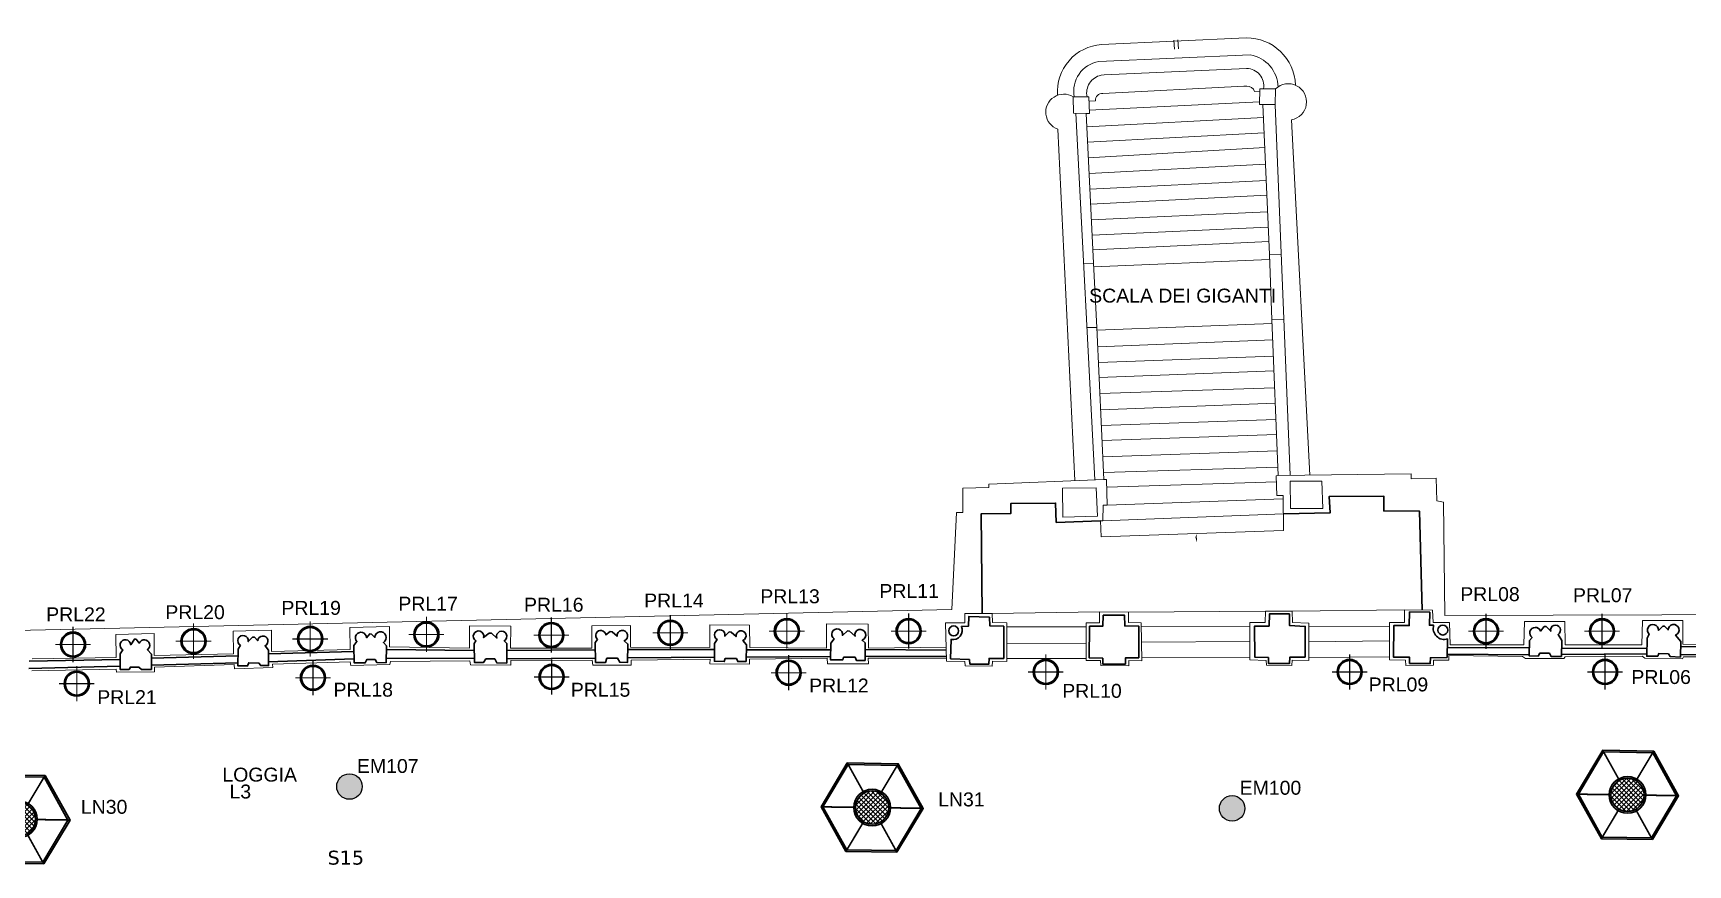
# Model space of a CAD drawing. Header units: metres. Extents: x -11789 to 51, y -8377 to 23.
# Drawn here: x -6286 to -2721, y -6069 to -4277 of the extents above; entities that cross this region are included whole.
import ezdxf
from ezdxf.enums import TextEntityAlignment as Align

# ---------------------------------------------------------------- set-up
doc = ezdxf.new("R2010")
doc.units = ezdxf.units.M
doc.header["$LTSCALE"] = 0.0125
for name, color, linetype in [('CODICE EMERGENZE', 190, 'Continuous'), ('CODICE LAMPADINE', 150, 'Continuous'), ('LAMPADE DI EMERGENZA', 3, 'Continuous')]:
    doc.layers.add(name, color=color, linetype=linetype)
for name, color, linetype, lineweight in [('LAMPADINE', 30, 'Continuous', 30), ('MURI', 7, 'Continuous', 9), ('VANI', 66, 'Continuous', 9)]:
    doc.layers.add(name, color=color, linetype=linetype, lineweight=lineweight)
doc.styles.add('ducale_200', font='ARIAL.TTF', dxfattribs={"height": 1})
doc.styles.get("Standard").update_dxf_attribs({"font": 'romans.shx'})

# ---------------------------------------------------------------- blocks, each defined once
blk = doc.blocks.new('LANTERNA')
at = {"linetype": 'Continuous'}
h = blk.add_hatch(color=256, dxfattribs=at)
h.paths.add_polyline_path([(65.31, -45.84, 1), (69.69, -45.84, 1)])
h.paths.add_polyline_path([(69.48, -45.84, -1), (65.51, -45.84, -1)], flags=16)
h = blk.add_hatch(dxfattribs=at)
h.set_pattern_fill('ANSI37', color=256, scale=3.214976, style=0)
h.set_pattern_definition([(45, (-226.14574, -312.50277), (-0.2841664, 0.2841664), []), (135, (-226.14574, -312.50277), (-0.2841664, -0.2841664), [])])
edge = h.paths.add_edge_path()
edge.add_arc((67.5, -45.84), 1.98, 0, 360)
at = {"layer": 'LAMPADINE'}
h = blk.add_hatch(color=14, dxfattribs=at)
h.paths.add_polyline_path([(70.35, -50.95), (73.35, -45.93), (70.5, -40.81), (64.65, -40.72), (61.64, -45.75), (64.49, -50.87)], flags=16)
h.paths.add_polyline_path([(70.46, -51.16), (73.59, -45.93), (70.62, -40.61), (64.54, -40.52), (61.41, -45.75), (64.38, -51.06)])
at = {"linetype": 'Continuous'}
for radius in [2.19, 1.98]:
    blk.add_circle((67.5, -45.84), radius, dxfattribs=at)
at = {"layer": 'LAMPADINE', "color": 14}
for points in [[(70.46, -51.16), (73.59, -45.93), (70.62, -40.61), (64.54, -40.52), (61.41, -45.75), (64.38, -51.06)], [(70.35, -50.95), (73.35, -45.93), (70.5, -40.81), (64.65, -40.72), (61.64, -45.75), (64.49, -50.87)]]:
    blk.add_lwpolyline(points, close=True, dxfattribs=at)
at = {"layer": 'LAMPADINE', "color": 14, "const_width": 0.2}
for points in [[(64.54, -40.52), (66.43, -43.92)], [(70.62, -40.61), (68.62, -43.96)], [(61.41, -45.75), (65.31, -45.81)], [(69.69, -45.87), (73.59, -45.93)], [(66.37, -47.72), (64.38, -51.06)], [(68.57, -47.75), (70.46, -51.16)]]:
    blk.add_lwpolyline(points, dxfattribs=at)
blk = doc.blocks.new('5ea4y')
h = blk.add_hatch(color=256)
edge = h.paths.add_edge_path(flags=16)
edge.add_arc((973, 697), 102, 0, 360)
edge = h.paths.add_edge_path()
edge.add_arc((973, 697), 112, 0, 360)
at = {"const_width": 10}
for points in [[(973, 855), (973, 540)], [(1130, 697), (815, 697)]]:
    blk.add_lwpolyline(points, dxfattribs=at)
for radius in [112, 102]:
    blk.add_circle((973, 697), radius)
at = {"color": 160, "insert": (996, 726), "char_height": 2, "width": 10.79, "attachment_point": 1, "style": 'ducale_200'}
blk.add_mtext('{\\H0.75x; }', dxfattribs=at)

msp = doc.modelspace()

# ---------------------------------------------------------------- hatches: boundary and pattern name
at = {"layer": 'LAMPADE DI EMERGENZA'}
for points in [[(-5631.7, -5900, 1), (-5576.7, -5900, 1)], [(-3730.4, -5947, 1), (-3675.4, -5947, 1)]]:
    msp.add_hatch(color=256, dxfattribs=at).paths.add_polyline_path(points)

# ---------------------------------------------------------------- linework, layer by layer
for centre in [(-5604.2, -5900), (-3702.9, -5947)]:
    msp.add_circle(centre, 27.5, dxfattribs=at)
at = {"layer": 'MURI', "color": 252}
for points in [[(-3979, -5238.2), (-4226.6, -5248.3), (-4226.7, -5255.7), (-4282.9, -5257.1), (-4283.1, -5309.2), (-4296.9, -5309.7), (-4306.4, -5518.2), (-8916.1, -5622), (-9031, -2312.7), (-4468.9, -2241.8), (-4439.6, -3342.8)], [(-3826.8, -4311.1), (-3828.1, -4291.6)], [(-3818.5, -4310.5), (-3819.9, -4291.1)], [(-4017.6, -4449.7), (-4044.7, -4448.9), (-4044.7, -4448.9), (-4045.4, -4413.7)], [(-3636.4, -4430.6), (-3622.7, -4753.9), (-3617.1, -4894), (-3603.7, -5229.5), (-3607.8, -5230.3), (-3606.9, -5272.6), (-3593.1, -5272.9), (-3592, -5348.6), (-3985.3, -5361.8), (-3986.5, -5327.6), (-3981.5, -5327.7), (-3980.8, -5293.5), (-3971.9, -5293.6), (-3973.3, -5238.3), (-3979, -5238.2), (-3994.2, -4910.7), (-4001.5, -4772.3), (-4017.6, -4449.7), (-4010.3, -4449.8), (-4011.3, -4414), (-4045.4, -4413.7)], [(-3609.1, -4396.9), (-3643.1, -4396.3), (-3643.6, -4430.6), (-3610.3, -4430.7)], [(-3609.1, -4396.9), (-3610.4, -4431.3), (-3577.8, -5229.2)], [(-3998.5, -5239), (-4039.6, -4449.3)], [(-3643.6, -4424.8), (-4010.5, -4442.5)], [(-3635.2, -4458.3), (-4016.2, -4478.2)], [(-3633.8, -4491.7), (-4014.5, -4511.6)], [(-3632.5, -4523.4), (-4012.8, -4545.1)], [(-3630.9, -4559.3), (-4011.1, -4579.2)], [(-3629.5, -4594.3), (-4009.5, -4612.6)], [(-3628.1, -4626), (-4007.8, -4645.2)], [(-3626.6, -4661.9), (-4006.2, -4678.6)], [(-3625.2, -4694.4), (-4004.5, -4712)], [(-3623.9, -4725.4), (-4002.9, -4743.8)], [(-4022.8, -4772.7), (-4001.5, -4772.3)], [(-3622.3, -4764.5), (-4001.1, -4780.4)], [(-3622.7, -4753.9), (-3597.2, -4752.7)], [(-3994.2, -4910.7), (-4015.6, -4910.8)], [(-3616.8, -4902.2), (-3994, -4916.5)], [(-3591.1, -4894.5), (-3617.1, -4894)], [(-3615.4, -4937.2), (-3992.3, -4952.3)], [(-3614, -4973), (-3990.7, -4986.5)], [(-3612.7, -5003.9), (-3989.2, -5018.3)], [(-3611.3, -5040.6), (-3987.6, -5053.3)], [(-3609.9, -5074), (-3986, -5088.3)], [(-3608.5, -5109), (-3984.4, -5121.7)], [(-3607.2, -5141.6), (-3982.9, -5154.3)], [(-3605.8, -5176.6), (-3981.3, -5189.3)], [(-3604.4, -5211.6), (-3979.7, -5223.5)], [(-2543.7, -5529.5), (-3244.6, -5531.7), (-3247.5, -5287.3), (-3262.1, -5284.6), (-3263.6, -5235.7), (-3317.4, -5237.2), (-3317.5, -5226.3), (-3317.5, -5226.3), (-3603.7, -5229.5)], [(-3607.5, -5243.3), (-3972.9, -5254.6)], [(-3593, -5280.2), (-3971.9, -5293.6)], [(-3592.5, -5312.7), (-3981.5, -5327.7)], [(-3988.3, -5523.4), (-4219.5, -5527.3)], [(-3897.7, -5629.2), (-3898.7, -5547.5), (-3926, -5546.8), (-3925.9, -5524.3), (-3988.3, -5523.4), (-3988.4, -5547.3), (-4017.5, -5547), (-4017.6, -5628.4), (-3986.4, -5628.7), (-3986, -5639), (-3925.6, -5639.8), (-3925.4, -5628.7), (-3897.7, -5629.2)], [(-3631.3, -5522.3), (-3925.9, -5524.3)], [(-3538, -5628.7), (-3537.6, -5547.6), (-3573.1, -5546.4), (-3573.2, -5522), (-3631.3, -5522.3), (-3631.7, -5546.4), (-3664.5, -5546.6), (-3664.6, -5627.2), (-3629.7, -5628.1), (-3629, -5638.7), (-3574.2, -5638.9), (-3573.8, -5628), (-3538, -5628.7)], [(-3331.5, -5519.3), (-3573.2, -5522)], [(-2568.7, -5595), (-2732.2, -5592.9), (-2732.1, -5542.4), (-2819.2, -5542.5), (-2820.1, -5594.5), (-2985.3, -5594.8), (-2986.2, -5544.1), (-3072.9, -5544.4), (-3074.8, -5594.8), (-3233.5, -5594.3), (-3234.3, -5546.3), (-3270.1, -5546.5), (-3271.2, -5519.9), (-3331.5, -5519.3), (-3331.4, -5546.7), (-3363.7, -5546.7), (-3363.8, -5627), (-3329.1, -5627.6), (-3328.7, -5639), (-3269.3, -5638.7), (-3269.4, -5627.9), (-3236.3, -5627.7), (-3236.1, -5617.9), (-3077.5, -5619.7), (-3071.1, -5623.9), (-2988.7, -5623.8), (-2985.8, -5620.8), (-2819.7, -5619.2), (-2813.9, -5623.4), (-2732.8, -5624.6), (-2730.3, -5620.6), (-2561.4, -5620.2)], [(-4318.9, -5599.8), (-4486.1, -5601.7), (-4486.8, -5550.4), (-4576.3, -5549.6), (-4576.5, -5601.7), (-4741.6, -5600.3), (-4742.4, -5552.3), (-4827.8, -5551.5), (-4827.9, -5600.4), (-4998.8, -5599.7), (-4998.8, -5553.3), (-5081.8, -5553.4), (-5081.8, -5601.5), (-5257.6, -5601.5), (-5256.8, -5554.3), (-5345.5, -5553.5), (-5345.5, -5601.5), (-5518, -5599.2), (-5518, -5555.3), (-5603.5, -5557), (-5602.7, -5605), (-5772.1, -5609.3), (-5772.1, -5562.9), (-5854.3, -5565.4), (-5853.6, -5614.3), (-6024.5, -5617.7), (-6024.5, -5570.5), (-6107.5, -5572.2), (-6106.8, -5621.9), (-6287.5, -5625.1)], [(-4188.3, -5630.7), (-4188.4, -5547.2), (-4219.3, -5546.3), (-4219.5, -5527.3), (-4278.3, -5527.3), (-4278.4, -5547.1), (-4320.2, -5547.5), (-4318.2, -5629.7), (-4278.9, -5630.7), (-4278.2, -5640.2), (-4219.4, -5640.7), (-4219.2, -5630.1), (-4188.3, -5630.7)], [(-4017.5, -5555.7), (-4188.4, -5555.8)], [(-3664.5, -5554.8), (-3898.6, -5554.6)], [(-3363.7, -5554.5), (-3537.6, -5555.4)], [(-4017.5, -5590.7), (-4188.3, -5591.6)], [(-3664.6, -5587.3), (-3898.2, -5588.8)], [(-3363.7, -5586.3), (-3537.8, -5588)], [(-4318.3, -5623.5), (-4486.5, -5623.7), (-4485.9, -5635.9), (-4574.6, -5635.9), (-4575.2, -5623.7), (-4742.1, -5625.5), (-4742.3, -5636.1), (-4827.7, -5635.4), (-4827.5, -5625.6), (-4997.7, -5627.4), (-4997.1, -5638.8), (-5080.1, -5638.1), (-5081.5, -5627.5), (-5256.5, -5628.4), (-5256.7, -5638.2), (-5343.7, -5637.4), (-5345.2, -5629.2), (-5516.1, -5630.2), (-5517.1, -5636.7), (-5600.9, -5639.2), (-5602.4, -5631.1), (-5770.1, -5636.2), (-5769.5, -5643.5), (-5851.7, -5646.1), (-5852.4, -5637.1), (-6024.2, -5642.9), (-6024.4, -5652.7), (-6105.8, -5653.7), (-6106.4, -5647.2), (-6288, -5650.3)], [(-4017.6, -5624), (-4188.3, -5624.2)], [(-3664.6, -5621.5), (-3897.8, -5622.2)], [(-3363.8, -5620.5), (-3537.9, -5622.2)]]:
    msp.add_lwpolyline(points, dxfattribs=at)
for points, format in [([(-3566.5, -4388.8, 0.40895), (-3672.8, -4286.7), (-3984, -4301.4, 0.419375), (-4078.7, -4410.4)], "xyb"), ([(-3782, -5362.9, 0, 28.8, 0), (-3780.8, -5319, 0, 0, 0), (-3823.7, -4295.9, 0, 0, 0)], "xyseb"), ([(-3604, -4392.7, 0.358925), (-3663.7, -4323.5), (-3990.3, -4337.9), (-3990.3, -4337.9, 0.421193), (-4042.9, -4413.7)], "xyb"), ([(-3635, -4396.4, 0.454049), (-3671.6, -4352.6), (-3978.7, -4366.6), (-3985.2, -4367.3, 0.417348), (-4015.3, -4414)], "xyb"), ([(-4041.7, -5240.3), (-4078.4, -4483.6, -1.10784), (-4045.4, -4413.7)], "xyb"), ([(-3643.2, -4402), (-3654.6, -4402.6, 0.370867), (-3671.5, -4390.9), (-3678, -4390.8), (-3981.4, -4406.4, 0.456332), (-3997.3, -4422.2), (-4011, -4423.1)], "xyb"), ([(-3535.4, -5228.8), (-3575.1, -4463.4, 1.360126), (-3609.1, -4396.9)], "xyb")]:
    msp.add_lwpolyline(points, format=format, dxfattribs=at)
at = {"layer": 'MURI'}
for points in [[(-3995.4, -5256.4), (-3992.7, -5317.5), (-4067.6, -5319.2), (-4068.1, -5257.3), (-3995.4, -5256.4)], [(-3509.5, -5241.8), (-3507.3, -5300.9), (-3577.1, -5301), (-3577.9, -5242.2), (-3509.5, -5241.8)]]:
    msp.add_lwpolyline(points, dxfattribs=at)
at = {"layer": 'MURI', "linetype": 'ByBlock', "lineweight": 30}
for points in [[(-3293.2, -5519.7), (-3299.1, -5306.7), (-3376.4, -5306.1), (-3375.8, -5274.4), (-3493.8, -5274.7), (-3492, -5310.5), (-3592.5, -5312.7)], [(-3986.5, -5327.6), (-4081.6, -5330.7), (-4083.3, -5289.2), (-4179.3, -5289.9), (-4179.7, -5311.8), (-4243.2, -5312.3), (-4241.4, -5527.3)], [(-3904.1, -5622.8), (-3903.7, -5554.5), (-3934.3, -5553.9), (-3934.7, -5530.9), (-3980.3, -5530.9), (-3981.2, -5554.4), (-4010, -5554.7), (-4010.7, -5622.8), (-3981.4, -5623.6), (-3981.4, -5636.1), (-3932.8, -5636.2), (-3932.6, -5622.9), (-3904.1, -5622.8)], [(-3545.2, -5621.5), (-3545.3, -5554.8), (-3579.5, -5552.8), (-3579.6, -5528.1), (-3622.1, -5527.6), (-3623.2, -5554.2), (-3654.4, -5554.1), (-3653.9, -5621.4), (-3624.7, -5622), (-3624.4, -5635), (-3579.3, -5635), (-3578.3, -5621.2), (-3545.2, -5621.5)], [(-6098.3, -5626.1), (-6294.4, -5629.9)], [(-5844.2, -5618.5), (-6030.3, -5623.3)], [(-5594.5, -5609.2), (-5778.5, -5614)], [(-5594.4, -5624.7), (-5778.4, -5631.1)], [(-5335.2, -5623.7), (-5525.1, -5624.3)], [(-5335.5, -5606.6), (-5524.7, -5604.8)], [(-5074.1, -5623.6), (-5265.3, -5625)], [(-5074.4, -5605.7), (-5265.2, -5607.1)], [(-4818.1, -5620.9), (-5004.8, -5622.4)], [(-4818.1, -5604.6), (-5004.5, -5604.5)], [(-4567.6, -5619.7), (-4749.5, -5621.3)], [(-4567.4, -5605.1), (-4749.3, -5605.1)], [(-4318.4, -5619.4), (-4493.4, -5619.5)], [(-4318.8, -5606.4), (-4493.2, -5604.8)], [(-3062.6, -5616.2), (-3239.5, -5614.7)], [(-3062.3, -5600.7), (-3239.2, -5601.1)], [(-2809.6, -5614.2), (-2993.1, -5615.8)], [(-2809.3, -5601.9), (-2992.9, -5602.4)], [(-2561.3, -5617.1), (-2561.3, -5617.1), (-2737.2, -5615.4)], [(-2560.7, -5600), (-2736.7, -5598.5)], [(-6098.3, -5640.8), (-6294.5, -5645.3)], [(-5844.4, -5633.2), (-6030.6, -5638.7)]]:
    msp.add_lwpolyline(points, dxfattribs=at)
for points in [[(-3238.7, -5582, -0.592721), (-3268.8, -5552.5), (-3277.8, -5552.3), (-3277.3, -5524.4), (-3320.7, -5523.6), (-3321.2, -5553.1), (-3354.9, -5553.1), (-3355.5, -5621.1), (-3320.8, -5621.5), (-3320.8, -5634.5), (-3276, -5635.1), (-3275.8, -5622.3), (-3239.7, -5621.9)], [(-4194.9, -5624.3), (-4194.7, -5554.6), (-4225.1, -5553.5), (-4225.6, -5535.1), (-4270.3, -5533.7), (-4270.7, -5554.3), (-4285.9, -5555.1, -0.61272), (-4308.1, -5583), (-4309.4, -5624.7), (-4268.7, -5626.5), (-4267.6, -5636), (-4226.6, -5636.2), (-4226.4, -5624)], [(-2993.1, -5619.9), (-2992.7, -5585.1), (-3000.8, -5572.1, 1.979912), (-3016.7, -5565.3), (-3026.7, -5555.2), (-3030.6, -5555.1), (-3038.5, -5564.9, 1.341913), (-3056.9, -5578.8), (-3062.1, -5585.4), (-3062.7, -5618.6), (-3043.7, -5618.9), (-3040, -5612.5), (-3019.6, -5612.9), (-3015.5, -5619.9)], [(-2737.4, -5621), (-2736.4, -5587.5), (-2747.5, -5573.5, 1.874019), (-2763.8, -5562.6), (-2771.8, -5554.7), (-2775.4, -5554.6), (-2784.3, -5563.4, 1.585366), (-2804.4, -5572), (-2808.7, -5580.1), (-2809.8, -5619.1), (-2786.2, -5619.3), (-2783.4, -5613.3), (-2763.1, -5613.7), (-2759.1, -5620)], [(-6030.8, -5647.7), (-6030.2, -5615), (-6039.4, -5605.2, 1.323228), (-6056.8, -5590.9), (-6063.9, -5582.5), (-6067.5, -5582.2), (-6075.2, -5594.3, 1.682231), (-6092.2, -5605.6), (-6098.4, -5614.2), (-6098.3, -5647.6), (-6078.8, -5648.1), (-6075.9, -5642.6), (-6057.7, -5642.6), (-6051.8, -5647.5)], [(-5839.2, -5595.6), (-5844, -5604.1), (-5844.5, -5640.1), (-5823.5, -5640.1), (-5821, -5633.4), (-5799.2, -5633.8), (-5795.2, -5639.2), (-5778.3, -5639.3), (-5778.5, -5606.3), (-5785.9, -5596.6, 1.721479), (-5801.6, -5585.7), (-5808.8, -5578.3), (-5812.8, -5578), (-5822.2, -5587.6, 1.884722)], [(-5525.3, -5633.1), (-5524.5, -5597.1), (-5531, -5589.4, 1.716751), (-5549.4, -5578.7), (-5557, -5571.7), (-5560.6, -5571.2), (-5567.5, -5579.4, 1.465031), (-5588, -5587.6), (-5594.6, -5596), (-5594.3, -5633.2), (-5570.1, -5633.1), (-5566.9, -5626.4), (-5548.8, -5626.5), (-5544.9, -5632.7)], [(-5265.3, -5633.9), (-5265.2, -5592), (-5270.6, -5585.8, 2.117566), (-5286.7, -5580), (-5298.5, -5569.8), (-5303.2, -5569.2), (-5315.2, -5578.9, 2.052167), (-5331.6, -5585.9), (-5335.8, -5591.8), (-5335.1, -5632.5), (-5315.2, -5632.6), (-5310.1, -5625), (-5291.2, -5625.1), (-5286.9, -5633.1)], [(-5069.9, -5582.8), (-5074.6, -5589.5), (-5073.9, -5632.4), (-5052.4, -5632.4), (-5049.5, -5623.5), (-5026.6, -5623.5), (-5021.8, -5632.3), (-5004.9, -5632.6), (-5004.4, -5592.9), (-5012.4, -5585.9, 2.03371), (-5027.8, -5576.2), (-5038.2, -5566.8), (-5042.9, -5566), (-5051.9, -5573.4, 1.476151)], [(-4749.7, -5630.5), (-4749.1, -5594.7), (-4756.6, -5585.2, 2.085474), (-4771.3, -5577), (-4782.1, -5567), (-4786.4, -5566.9), (-4795.5, -5576.1, 2.027335), (-4811.9, -5583.4), (-4818.2, -5591.8), (-4818.1, -5630), (-4796.7, -5630.6), (-4794.8, -5623.8), (-4770.8, -5624.4), (-4767.6, -5630.6)]]:
    msp.add_lwpolyline(points, format="xyb", close=True, dxfattribs=at)
msp.add_lwpolyline([(-4542.4, -5574.4, 1.940143), (-4559.8, -5582), (-4567.1, -5590.7), (-4567.8, -5627.3), (-4541.5, -5627.3), (-4539.8, -5621.3), (-4515.2, -5621.5), (-4511.8, -5628.5), (-4493.5, -5628.2), (-4493, -5590.4), (-4499.9, -5584.6, 2.28971), (-4515.2, -5576.3), (-4527.4, -5565.3), (-4531.4, -5564.7), (-4542.4, -5574.4), (-4542.4, -5574.2)], format="xyb", dxfattribs=at)
for centre, radius in [((-4302.7, -5564.6), 10.7), ((-3249, -5562.9), 10.6)]:
    msp.add_circle(centre, radius, dxfattribs=at)

# ---------------------------------------------------------------- block references
at = {"layer": 'LAMPADINE'}
for name, p, xscale, yscale, zscale in [('5ea4y', (-6434.9, -5762.6), 0.2418450556433527, 0.2418450556442622, 0.2418450556441215), ('5ea4y', (-6175.3, -5755.4), 0.2418450556433527, 0.2418450556442622, 0.2418450556441215), ('5ea4y', (-5924, -5750.5), 0.2418450556433527, 0.2418450556442622, 0.2418450556441215), ('5ea4y', (-5673.7, -5741), 0.2418450556433527, 0.2418450556442622, 0.2418450556441215), ('5ea4y', (-5404.6, -5742.2), 0.2418450556433527, 0.2418450556442622, 0.2418450556441215), ('5ea4y', (-5148.3, -5737.3), 0.2418450556433527, 0.2418450556442622, 0.2418450556441215), ('5ea4y', (-4897.2, -5733.7), 0.2418450556433527, 0.2418450556442622, 0.2418450556441215), ('5ea4y', (-4635, -5733.8), 0.2418450556433527, 0.2418450556442622, 0.2418450556441215), ('5ea4y', (-3391.3, -5733.9), 0.2418450556433527, 0.2418450556442622, 0.2418450556441215), ('5ea4y', (-3141.5, -5733.9), 0.2418450556433527, 0.2418450556442622, 0.2418450556441215), ('5ea4y', (-5918.1, -5834.2), 0.2418450556433527, 0.2418450556442622, 0.2418450556441215), ('5ea4y', (-5404, -5832.4), 0.2418450556433527, 0.2418450556442622, 0.2418450556441215), ('5ea4y', (-4893.5, -5823.3), 0.2418450556433527, 0.2418450556442622, 0.2418450556441215), ('5ea4y', (-4339.5, -5821.6), 0.2418450556433527, 0.2418450556442622, 0.2418450556441215), ('5ea4y', (-3685, -5821.6), 0.2418450556433527, 0.2418450556442622, 0.2418450556441215), ('5ea4y', (-3134.9, -5821.6), 0.2418450556433527, 0.2418450556442622, 0.2418450556441215), ('5ea4y', (-6426.8, -5846.9), 0.2418450556433527, 0.2418450556442622, 0.2418450556441215), ('LANTERNA', (-4070.7, -5089.8), 18.06767120359291, 18.06767120358836, 18.06767120358864), ('LANTERNA', (-7535.7, -5142.3), 18.06767120359291, 18.06767120358836, 18.06767120358864), ('LANTERNA', (-5697.9, -5117.1), 18.06767120359291, 18.06767120358836, 18.06767120358864)]:
    msp.add_blockref(name, p, dxfattribs=dict(at, xscale=xscale, yscale=yscale, zscale=zscale))

# ---------------------------------------------------------------- texts
at = {"layer": 'CODICE EMERGENZE', "style": 'ducale_200'}
for s, p in [('EM107', (-5588, -5870.7)), ('EM100', (-3686.7, -5917.6))]:
    msp.add_text(s, height=30, dxfattribs=at).set_placement(p)
at = {"layer": 'CODICE LAMPADINE', "char_height": 30, "width": 1534, "attachment_point": 1, "line_spacing_factor": 0.75, "style": 'ducale_200'}
for s, insert in [('PRL14', (-4969.3, -5484.1)), ('PRL13', (-4719.2, -5475)), ('PRL11', (-4462.7, -5463.6)), ('PRL08', (-3211.5, -5470.4)), ('PRL07', (-2968.7, -5472.7)), ('PRL22', (-6257.4, -5513.9)), ('PRL20', (-6000.8, -5509.3)), ('PRL19', (-5750.7, -5500)), ('PRL17', (-5498.8, -5490.9)), ('PRL16', (-5228.1, -5493.2)), ('PRL12', (-4613.9, -5667.3)), ('PRL09', (-3408.7, -5665)), ('PRL06', (-2842.8, -5649)), ('PRL21', (-6147.4, -5692.4)), ('PRL18', (-5638.5, -5676.3)), ('PRL15', (-5127.3, -5676.4)), ('PRL10', (-4068.8, -5678.8)), ('LN31', (-4336.1, -5912.7)), ('LN30 ', (-6182.7, -5928.7))]:
    msp.add_mtext(s, dxfattribs=dict(at, insert=insert))
at = {"layer": 'MURI', "linetype": 'ByBlock', "lineweight": 30, "style": 'ducale_200'}
for s, p in [('SCALA DEI GIGANTI', (-3809.4, -4857.2)), ('LOGGIA', (-5797.6, -5889.3))]:
    msp.add_text(s, height=30, dxfattribs=at).set_placement(p, align=Align.CENTER)
at = {"layer": 'VANI', "linetype": 'Continuous', "insert": (-5862.6, -5895.7), "char_height": 30, "width": 2778.7, "attachment_point": 1, "style": 'ducale_200'}
msp.add_mtext('L3', dxfattribs=at)
at = {"layer": 'VANI', "color": 151, "linetype": 'Continuous', "insert": (-5651.3, -6038.2), "char_height": 30, "width": 2778.72, "attachment_point": 1}
msp.add_mtext('{\\fVerdana|b0|i0|c0|p34;S15}', dxfattribs=at)

doc.saveas('drawing.dxf')
